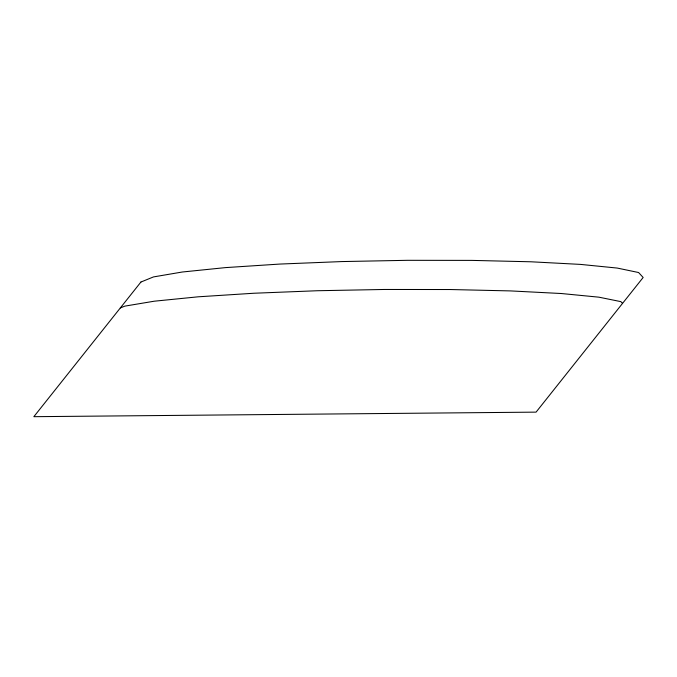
<?xml version="1.0" encoding="UTF-8"?>
<svg xmlns="http://www.w3.org/2000/svg" width="677" height="677" viewBox="0 0 677 677"><rect width="100%" height="100%" fill="white"/><g stroke="black" fill="none" stroke-linecap="round" stroke-linejoin="round"><path stroke-width="1.02" d="M120.328 307.942L124.864 306.122L154.238 301.206L198.243 296.805L253.875 293.243L317.335 290.738L384.316 289.468L450.239 289.528L510.61 290.915L561.335 293.522L598.933 297.178L620.851 301.629L622.544 303.389M140.934 282.03L33.85 416.685L536.066 412.132L643.15 277.477L638.597 272.526L617.238 268.067L580.527 264.402L530.98 261.787L471.962 260.391L407.495 260.315L341.978 261.567L279.872 264.064L225.407 267.618L182.308 272.01L153.493 276.918L140.934 282.03"/></g></svg>
